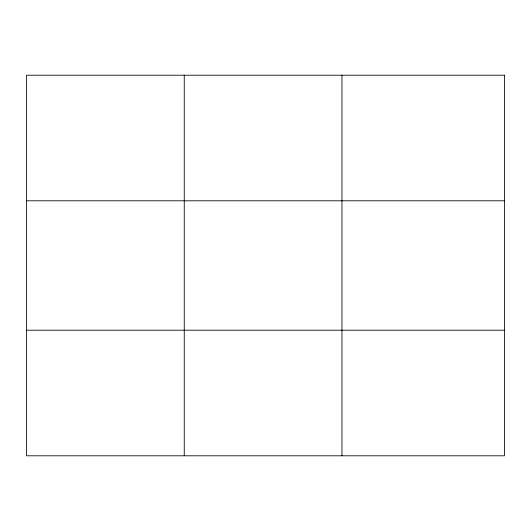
<?xml version="1.0" encoding="UTF-8"?>
<svg xmlns="http://www.w3.org/2000/svg" width="531" height="531" viewBox="0 0 531 531"><rect width="100%" height="100%" fill="white"/><g stroke="black" fill="none" stroke-linecap="round" stroke-linejoin="round"><path stroke-width="0.8" d="M184.257 455.797L184.257 75.203M341.964 455.797L341.964 75.203M26.55 200.798L504.45 200.798M26.55 330.202L504.45 330.202M504.45 75.203L504.45 455.797L26.55 455.797L26.55 75.203L504.45 75.203"/></g></svg>
